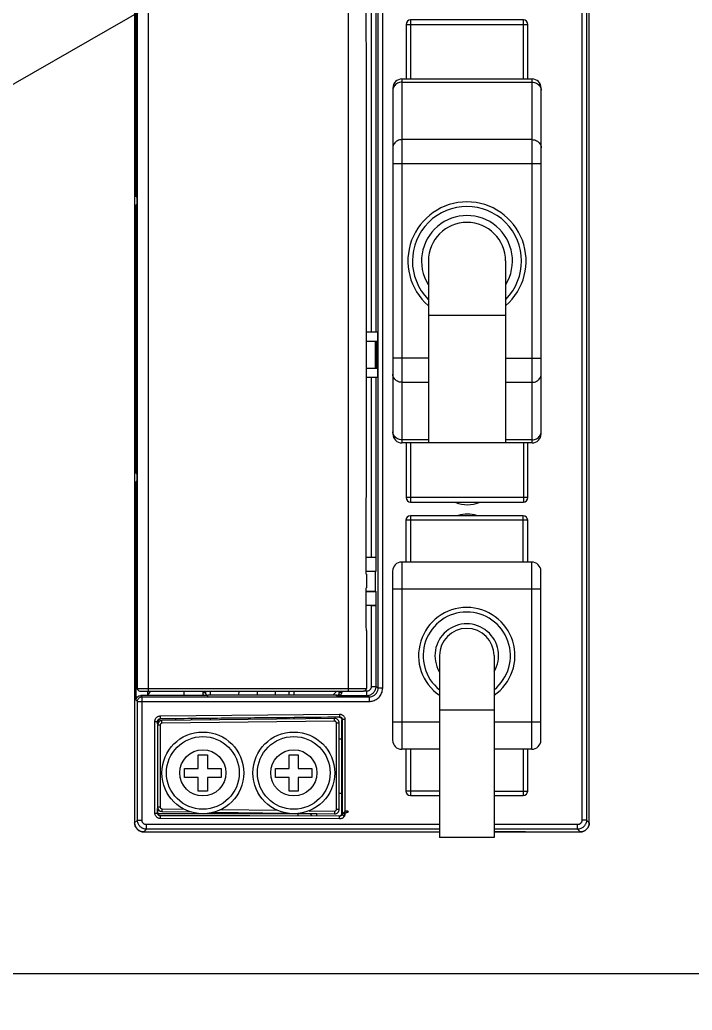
# Model space of a CAD drawing. Header units: millimetres. Extents: x 336 to 12810, y -1577 to 4105.
# Drawn here: x 7579.5 to 7653.4, y 3815.4 to 3924.3 of the extents above; entities that cross this region are included whole.
import ezdxf

# ---------------------------------------------------------------- set-up
doc = ezdxf.new("R2010")
doc.units = ezdxf.units.MM

msp = doc.modelspace()

# ---------------------------------------------------------------- linework, layer by layer
at = {"color": 2}
msp.add_line((6148.29, 3097.062), (7905.608, 4104.721), dxfattribs=at)
at = {"color": 7, "linetype": 'Continuous'}
for p, q in [((7592.084, 3994.873), (7592.084, 3835.978)), ((7642.084, 3835.979), (7642.084, 3994.873)), ((7641.279, 3961.738), (7641.279, 3836.284)), ((7641.779, 3961.255), (7641.779, 3836.284)), ((7592.369, 3943.179), (7592.369, 3850.779)), ((7593.569, 3943.479), (7593.569, 3850.479)), ((7615.569, 3943.479), (7615.569, 3850.479)), ((7618.864, 3850.838), (7618.864, 3943.119)), ((7619.364, 3850.838), (7619.364, 3943.119)), ((7592.248, 3904.88), (7592.248, 3938.643)), ((7617.538, 3922.258), (7617.538, 3930.329)), ((7617.542, 3922.27), (7617.542, 3930.329)), ((7618.101, 3928.471), (7618.101, 3889.979)), ((7618.601, 3928.479), (7618.601, 3889.979)), ((7622.434, 3924.329), (7622.434, 3917.829)), ((7634.834, 3924.329), (7622.434, 3924.329)), ((7634.834, 3917.829), (7634.834, 3924.329)), ((7621.934, 3923.829), (7635.334, 3923.829)), ((7621.934, 3923.829), (7621.934, 3917.829)), ((7635.334, 3917.829), (7635.334, 3923.829)), ((7617.538, 3922.258), (7617.542, 3922.271)), ((7617.569, 3871.999), (7617.569, 3921.658)), ((7621.484, 3917.829), (7621.484, 3877.779)), ((7621.484, 3917.829), (7635.784, 3917.829)), ((7635.784, 3877.779), (7635.784, 3917.829)), ((7620.484, 3916.829), (7620.484, 3878.779)), ((7621.484, 3917.471), (7635.784, 3917.471)), ((7636.784, 3878.779), (7636.784, 3916.829)), ((7635.784, 3911.153), (7621.484, 3911.153)), ((7636.784, 3908.51), (7620.484, 3908.51)), ((7592.248, 3904.88), (7592.311, 3904.817)), ((7592.311, 3904.817), (7592.311, 3904.04)), ((7592.311, 3904.04), (7592.25, 3903.979)), ((7592.25, 3902.344), (7592.25, 3903.979)), ((7592.369, 3902.464), (7592.248, 3902.343)), ((7592.248, 3874.43), (7592.248, 3902.343)), ((7624.384, 3897.804), (7624.384, 3877.804)), ((7632.884, 3897.804), (7632.884, 3877.804)), ((7632.884, 3891.804), (7624.384, 3891.804)), ((7618.794, 3889.979), (7617.569, 3889.979)), ((7618.794, 3889.979), (7618.794, 3888.979)), ((7617.569, 3888.979), (7618.794, 3888.979)), ((7618.524, 3888.979), (7618.524, 3885.979)), ((7618.724, 3885.979), (7618.724, 3888.979)), ((7624.384, 3887.097), (7620.484, 3887.097)), ((7632.884, 3887.097), (7636.784, 3887.097)), ((7618.794, 3885.979), (7617.569, 3885.979)), ((7618.794, 3885.979), (7618.794, 3884.979)), ((7618.794, 3884.979), (7617.569, 3884.979)), ((7618.101, 3884.979), (7618.101, 3865.191)), ((7618.601, 3884.979), (7618.601, 3865.183)), ((7621.484, 3884.454), (7624.384, 3884.454)), ((7632.884, 3884.454), (7635.784, 3884.454)), ((7624.384, 3878.136), (7621.484, 3878.136)), ((7635.784, 3877.779), (7621.484, 3877.779)), ((7621.934, 3877.779), (7621.934, 3871.779)), ((7622.434, 3877.779), (7622.434, 3871.279)), ((7632.884, 3877.804), (7624.384, 3877.804)), ((7635.784, 3878.136), (7632.884, 3878.136)), ((7634.834, 3877.779), (7634.834, 3871.279)), ((7635.334, 3871.779), (7635.334, 3877.779)), ((7592.084, 3876.479), (7592.123, 3876.479)), ((7592.123, 3867.479), (7592.123, 3876.479)), ((7592.248, 3874.43), (7592.311, 3874.367)), ((7592.311, 3874.367), (7592.311, 3873.59)), ((7592.311, 3873.59), (7592.25, 3873.529)), ((7592.25, 3871.894), (7592.25, 3873.529)), ((7592.369, 3872.014), (7592.248, 3871.893)), ((7592.248, 3853.979), (7592.248, 3871.893)), ((7635.334, 3871.779), (7621.934, 3871.779)), ((7617.538, 3863.329), (7617.538, 3871.399)), ((7617.542, 3871.387), (7617.538, 3871.399)), ((7617.542, 3863.329), (7617.542, 3871.387)), ((7622.434, 3871.279), (7634.834, 3871.279)), ((7634.809, 3869.779), (7622.409, 3869.779)), ((7622.409, 3869.779), (7622.409, 3864.679)), ((7634.809, 3864.679), (7634.809, 3869.779)), ((7635.309, 3869.279), (7621.909, 3869.279)), ((7621.909, 3869.279), (7621.909, 3864.679)), ((7635.309, 3864.679), (7635.309, 3869.279)), ((7592.084, 3867.479), (7592.123, 3867.479)), ((7618.101, 3865.191), (7617.542, 3865.191)), ((7618.601, 3865.183), (7618.64, 3865.163)), ((7618.64, 3865.163), (7617.542, 3865.163)), ((7618.64, 3863.669), (7618.64, 3865.163)), ((7621.459, 3864.679), (7621.459, 3844.079)), ((7635.759, 3864.679), (7621.459, 3864.679)), ((7635.759, 3844.079), (7635.759, 3864.679)), ((7617.538, 3863.329), (7617.569, 3863.329)), ((7617.542, 3863.669), (7618.64, 3863.669)), ((7618.584, 3863.641), (7617.542, 3863.641)), ((7617.569, 3863.329), (7617.569, 3861.829)), ((7618.584, 3863.641), (7618.64, 3863.669)), ((7618.584, 3861.441), (7618.584, 3863.641)), ((7620.459, 3863.679), (7620.459, 3845.079)), ((7636.759, 3845.079), (7636.759, 3863.679)), ((7617.538, 3861.829), (7617.569, 3861.829)), ((7617.538, 3857.758), (7617.538, 3861.829)), ((7617.542, 3857.77), (7617.542, 3861.829)), ((7618.584, 3861.441), (7617.542, 3861.441)), ((7618.64, 3861.413), (7617.542, 3861.413)), ((7618.584, 3861.441), (7618.64, 3861.413)), ((7618.64, 3859.919), (7618.64, 3861.413)), ((7636.759, 3861.679), (7620.459, 3861.679)), ((7617.542, 3859.919), (7618.64, 3859.919)), ((7618.101, 3859.891), (7617.542, 3859.891)), ((7618.101, 3859.891), (7618.101, 3850.97)), ((7618.601, 3859.899), (7618.64, 3859.919)), ((7618.601, 3859.899), (7618.601, 3850.97)), ((7617.538, 3857.758), (7617.542, 3857.771)), ((7617.569, 3857.158), (7617.569, 3850.779)), ((7625.609, 3854.379), (7625.609, 3834.379)), ((7631.609, 3854.379), (7631.609, 3834.379)), ((7592.369, 3853.979), (7592.248, 3853.979)), ((7592.25, 3849.479), (7592.25, 3853.979)), ((7592.369, 3850.779), (7617.569, 3850.779)), ((7592.669, 3850.479), (7617.269, 3850.479)), ((7592.75, 3849.979), (7592.89, 3849.839)), ((7599.662, 3849.979), (7592.75, 3849.979)), ((7593.484, 3850.479), (7593.484, 3849.979)), ((7593.797, 3850.479), (7593.484, 3849.979)), ((7597.484, 3850.479), (7597.484, 3849.979)), ((7599.579, 3850.479), (7599.579, 3850.284)), ((7599.879, 3850.284), (7599.579, 3850.284)), ((7599.879, 3850.479), (7599.879, 3850.284)), ((7614.322, 3850.017), (7600.146, 3850.017)), ((7600.179, 3849.984), (7600.146, 3850.017)), ((7600.384, 3850.479), (7600.384, 3850.017)), ((7603.497, 3850.017), (7603.603, 3850.479)), ((7605.584, 3850.017), (7605.584, 3850.479)), ((7607.584, 3850.017), (7607.584, 3850.479)), ((7609.084, 3850.017), (7609.084, 3850.479)), ((7609.584, 3850.479), (7609.584, 3850.017)), ((7613.873, 3850.017), (7614.334, 3850.479)), ((7614.275, 3849.97), (7614.322, 3850.017)), ((7617.601, 3849.97), (7614.275, 3849.97)), ((7617.601, 3850.47), (7617.269, 3850.47)), ((7617.601, 3850.47), (7617.601, 3849.97)), ((7617.864, 3849.839), (7617.601, 3849.97)), ((7618.101, 3850.97), (7618.601, 3850.97)), ((7618.864, 3850.838), (7618.601, 3850.97)), ((7618.864, 3850.838), (7619.364, 3850.838)), ((7592.25, 3849.479), (7592.39, 3849.339)), ((7592.39, 3849.339), (7617.864, 3849.339)), ((7592.39, 3836.284), (7592.39, 3849.339)), ((7592.89, 3849.839), (7617.864, 3849.839)), ((7592.89, 3849.839), (7592.89, 3836.284)), ((7617.864, 3849.839), (7617.864, 3849.339)), ((7594.907, 3847.753), (7614.612, 3847.947)), ((7594.907, 3847.753), (7594.909, 3847.453)), ((7614.612, 3847.947), (7614.614, 3847.647)), ((7631.609, 3848.379), (7625.609, 3848.379)), ((7594.313, 3847.153), (7594.612, 3847.153)), ((7594.313, 3837.056), (7594.313, 3847.153)), ((7594.884, 3846.735), (7594.584, 3846.735)), ((7594.584, 3846.735), (7594.584, 3837.722)), ((7594.612, 3846.878), (7594.612, 3847.153)), ((7594.646, 3846.961), (7594.646, 3847.12)), ((7594.671, 3846.999), (7594.671, 3847.122)), ((7594.884, 3846.735), (7594.884, 3837.722)), ((7594.909, 3847.453), (7614.614, 3847.647)), ((7614.078, 3847.472), (7595.078, 3847.235)), ((7595.082, 3846.935), (7595.078, 3847.235)), ((7614.082, 3847.172), (7595.082, 3846.935)), ((7596.584, 3847.436), (7596.584, 3847.254)), ((7598.384, 3847.276), (7598.384, 3847.453)), ((7600.384, 3847.473), (7600.384, 3847.301)), ((7609.084, 3847.41), (7609.084, 3847.558)), ((7609.584, 3847.562), (7609.584, 3847.416)), ((7611.293, 3847.437), (7611.436, 3847.58)), ((7612.009, 3847.446), (7612.15, 3847.587)), ((7614.082, 3847.172), (7614.078, 3847.472)), ((7614.284, 3837.485), (7614.284, 3846.972)), ((7614.284, 3846.972), (7614.584, 3846.972)), ((7614.584, 3837.485), (7614.584, 3846.972)), ((7614.884, 3847.314), (7614.917, 3847.347)), ((7614.884, 3837.029), (7614.884, 3847.303)), ((7614.917, 3847.347), (7614.917, 3837.008)), ((7615.217, 3847.347), (7614.917, 3847.347)), ((7615.217, 3847.347), (7615.217, 3837.008)), ((7625.609, 3847.079), (7620.459, 3847.079)), ((7636.759, 3847.079), (7631.609, 3847.079)), ((7614.584, 3845.229), (7614.884, 3845.229)), ((7599.084, 3841.979), (7599.084, 3843.479)), ((7599.084, 3843.479), (7600.084, 3843.479)), ((7600.084, 3843.479), (7600.084, 3841.979)), ((7609.084, 3841.979), (7609.084, 3843.479)), ((7609.084, 3843.479), (7610.084, 3843.479)), ((7610.084, 3843.479), (7610.084, 3841.979)), ((7625.609, 3844.079), (7621.459, 3844.079)), ((7621.909, 3844.079), (7621.909, 3839.479)), ((7622.409, 3844.079), (7622.409, 3838.979)), ((7635.759, 3844.079), (7631.609, 3844.079)), ((7634.809, 3844.079), (7634.809, 3838.979)), ((7635.309, 3839.479), (7635.309, 3844.079)), ((7597.584, 3840.979), (7597.584, 3841.979)), ((7597.584, 3841.979), (7599.084, 3841.979)), ((7600.084, 3841.979), (7601.584, 3841.979)), ((7601.584, 3841.979), (7601.584, 3840.979)), ((7607.584, 3840.979), (7607.584, 3841.979)), ((7607.584, 3841.979), (7609.084, 3841.979)), ((7610.084, 3841.979), (7611.584, 3841.979)), ((7611.584, 3841.979), (7611.584, 3840.979)), ((7599.084, 3840.979), (7597.584, 3840.979)), ((7599.084, 3839.479), (7599.084, 3840.979)), ((7600.084, 3840.979), (7600.084, 3839.479)), ((7601.584, 3840.979), (7600.084, 3840.979)), ((7609.084, 3840.979), (7607.584, 3840.979)), ((7609.084, 3839.479), (7609.084, 3840.979)), ((7610.084, 3840.979), (7610.084, 3839.479)), ((7611.584, 3840.979), (7610.084, 3840.979)), ((7600.084, 3839.479), (7599.084, 3839.479)), ((7610.084, 3839.479), (7609.084, 3839.479)), ((7614.884, 3839.229), (7614.584, 3839.229)), ((7625.609, 3839.479), (7621.909, 3839.479)), ((7631.609, 3839.479), (7635.309, 3839.479)), ((7622.409, 3838.979), (7625.609, 3838.979)), ((7631.609, 3838.979), (7634.809, 3838.979)), ((7594.313, 3837.056), (7594.612, 3837.056)), ((7594.884, 3837.722), (7594.584, 3837.722)), ((7594.612, 3837.056), (7594.612, 3837.579)), ((7594.646, 3837.089), (7594.646, 3837.496)), ((7594.646, 3837.089), (7594.647, 3837.493)), ((7612.084, 3836.979), (7594.675, 3836.979)), ((7595.082, 3837.522), (7595.078, 3837.222)), ((7595.078, 3837.222), (7598.288, 3837.182)), ((7595.082, 3837.522), (7597.52, 3837.492)), ((7600.779, 3837.151), (7608.856, 3837.05)), ((7600.884, 3837.15), (7600.884, 3837.079)), ((7600.884, 3837.079), (7606.084, 3837.079)), ((7601.544, 3837.442), (7607.787, 3837.364)), ((7601.705, 3836.979), (7601.815, 3837.079)), ((7605.052, 3837.098), (7605.052, 3836.979)), ((7605.084, 3837.097), (7605.084, 3836.979)), ((7608.497, 3837.055), (7608.524, 3837.024)), ((7610.084, 3836.747), (7610.084, 3836.979)), ((7610.2, 3837.033), (7614.078, 3836.985)), ((7611.291, 3837.32), (7614.082, 3837.285)), ((7611.62, 3836.743), (7611.384, 3836.979)), ((7611.791, 3836.979), (7611.791, 3837.013)), ((7612.084, 3837.01), (7612.084, 3836.742)), ((7614.082, 3837.285), (7614.078, 3836.985)), ((7614.284, 3837.485), (7614.584, 3837.485)), ((7614.917, 3837.008), (7614.884, 3837.041)), ((7615.217, 3837.008), (7614.917, 3837.008)), ((7615.621, 3837.179), (7615.489, 3837.311)), ((7592.39, 3836.284), (7592.084, 3835.978)), ((7592.39, 3836.284), (7592.89, 3836.284)), ((7625.609, 3835.784), (7593.39, 3835.784)), ((7593.39, 3835.284), (7593.39, 3835.784)), ((7594.911, 3836.456), (7594.912, 3836.756)), ((7614.616, 3836.408), (7594.911, 3836.456)), ((7594.945, 3836.789), (7594.912, 3836.756)), ((7614.617, 3836.708), (7594.912, 3836.756)), ((7614.584, 3836.735), (7594.945, 3836.789)), ((7614.617, 3836.708), (7614.583, 3836.741)), ((7614.616, 3836.408), (7614.617, 3836.708)), ((7614.98, 3836.82), (7615.122, 3836.679)), ((7640.779, 3835.784), (7631.609, 3835.784)), ((7640.779, 3835.284), (7640.779, 3835.784)), ((7641.779, 3836.284), (7641.279, 3836.284)), ((7641.779, 3836.284), (7642.084, 3835.978)), ((7593.39, 3835.284), (7593.084, 3834.979)), ((7593.084, 3834.979), (7625.609, 3834.979)), ((7625.609, 3835.284), (7593.39, 3835.284)), ((7640.779, 3835.284), (7631.609, 3835.284)), ((7631.609, 3835.017), (7635.084, 3835.017)), ((7631.609, 3834.979), (7641.084, 3834.979)), ((7635.084, 3834.979), (7635.084, 3835.017)), ((7640.779, 3835.284), (7641.084, 3834.979)), ((7631.609, 3834.379), (7625.609, 3834.379))]:
    msp.add_line(p, q, dxfattribs=at)
msp.add_line((7368.84, 3819.412), (7788.849, 3819.412))
for centre, radius in [((7599.584, 3841.479), 4.5), ((7609.584, 3841.479), 4.5), ((7599.584, 3841.479), 4), ((7609.584, 3841.479), 4), ((7599.584, 3841.479), 2.537), ((7609.584, 3841.479), 2.537)]:
    msp.add_circle(centre, radius, dxfattribs=at)
for centre, radius, start, end in [((7622.434, 3923.829), 0.5, 90, 180), ((7634.834, 3923.829), 0.5, 0, 90), ((7621.484, 3916.829), 1, 90, 180), ((7635.784, 3916.829), 1, 0, 90), ((7628.634, 3897.804), 6.5, 311.03496, 228.96504), ((7628.634, 3897.804), 6, 315.2713, 224.72879), ((7628.634, 3897.804), 5, 328.70037, 211.29963), ((7628.634, 3897.804), 4.25, 0, 180), ((7621.484, 3878.779), 1, 180, 270), ((7635.784, 3878.779), 1, 270, 0), ((7622.434, 3871.779), 0.5, 180, 270), ((7634.834, 3871.779), 0.5, 270, 0), ((7628.684, 3874.304), 3.317, 247.10304, 292.90247), ((7622.409, 3869.279), 0.5, 90, 180), ((7628.684, 3866.629), 3.317, 72.26015, 107.76051), ((7634.809, 3869.279), 0.5, 0, 90), ((7621.459, 3863.679), 1, 90, 180), ((7635.759, 3863.679), 1, 0, 90), ((7628.609, 3854.379), 5.3, 304.6163, 235.37235), ((7628.609, 3854.379), 4.8, 308.77013, 231.25459), ((7628.609, 3854.379), 3.5, 329.56273, 210.43727), ((7628.609, 3854.379), 3, 0, 180), ((7592.669, 3850.779), 0.3, 180, 270), ((7617.269, 3850.779), 0.3, 270, 0), ((7595.084, 3846.735), 0.5, 90.71616, 180), ((7595.084, 3846.735), 0.2, 90.71616, 180), ((7614.084, 3846.972), 0.5, 0, 90.71616), ((7614.084, 3846.972), 0.2, 0, 90.71616), ((7621.459, 3845.079), 1, 180, 270), ((7635.759, 3845.079), 1, 270, 0), ((7622.409, 3839.479), 0.5, 180, 270), ((7634.809, 3839.479), 0.5, 270, 0), ((7595.084, 3837.722), 0.5, 180, 269.28384), ((7595.084, 3837.722), 0.2, 180, 269.28384), ((7600.884, 3837.579), 0.5, 246.36286, 270), ((7614.084, 3837.485), 0.5, 269.28384, 0), ((7614.084, 3837.485), 0.2, 269.28384, 0), ((7593.084, 3835.979), 1, 180, 270), ((7641.084, 3835.979), 1, 270, 0)]:
    msp.add_arc(centre, radius, start, end, dxfattribs=at)
for points, start_tangent, end_tangent in [([(7617.569, 3921.658), (7617.561, 3921.97), (7617.538, 3922.258)], (-0.0000029, 1), (-0.1048733, 0.9944856)), ([(7617.544, 3922.258), (7617.542, 3922.272)], (-0.0854524, 0.9963423), (-0.0874217, 0.9961714)), ([(7617.569, 3921.657), (7617.567, 3921.819), (7617.554, 3922.12), (7617.544, 3922.258)], (0.0000387, 1), (-0.0854524, 0.9963423)), ([(7620.518, 3916.818), (7620.484, 3916.59)], (-0.2906709, -0.9568231), (0, -1)), ([(7621.484, 3917.471), (7621.225, 3917.441), (7620.984, 3917.353), (7620.777, 3917.213), (7620.618, 3917.031), (7620.518, 3916.818)], (-1, 0), (-0.2906709, -0.9568231)), ([(7635.784, 3917.471), (7636.043, 3917.441), (7636.284, 3917.353), (7636.491, 3917.213), (7636.65, 3917.031), (7636.75, 3916.818)], (1, 0), (0.2906708, -0.9568231)), ([(7636.75, 3916.818), (7636.784, 3916.59)], (0.2906708, -0.9568231), (0, -1)), ([(7621.484, 3911.153), (7621.225, 3911.123), (7620.984, 3911.035), (7620.777, 3910.895), (7620.618, 3910.712), (7620.518, 3910.5), (7620.484, 3910.272)], (-1, 0), (0, -1)), ([(7635.784, 3911.153), (7636.043, 3911.123), (7636.284, 3911.035), (7636.491, 3910.895), (7636.65, 3910.712), (7636.75, 3910.5), (7636.784, 3910.272)], (1, 0), (0, -1)), ([(7592.248, 3904.88), (7592.288, 3905.03), (7592.364, 3905.117)], (0, 1), (0.7901736, 0.612883)), ([(7592.365, 3904.988), (7592.351, 3904.967), (7592.311, 3904.817)], (-0.5690217, -0.8223225), (-0.0003046, -1)), ([(7592.311, 3904.817), (7592.356, 3904.816), (7592.369, 3904.817)], (0.9282475, -0.3719631), (0.9996401, 0.0268277)), ([(7592.364, 3903.743), (7592.29, 3903.829), (7592.25, 3903.979)], (-0.7849729, 0.6195301), (0, 1)), ([(7592.369, 3904.04), (7592.335, 3904.041), (7592.311, 3904.04)], (-0.9991369, -0.0415377), (-0.9292574, -0.369433)), ([(7592.365, 3903.869), (7592.351, 3903.89), (7592.311, 3904.04)], (-0.5690216, 0.8223226), (-0.0003046, 1)), ([(7621.484, 3884.454), (7621.225, 3884.485), (7620.984, 3884.573), (7620.777, 3884.712), (7620.618, 3884.895), (7620.518, 3885.107), (7620.484, 3885.335)], (-1, 0), (0, 1)), ([(7635.784, 3884.454), (7636.043, 3884.485), (7636.284, 3884.573), (7636.491, 3884.712), (7636.65, 3884.895), (7636.75, 3885.107), (7636.784, 3885.335)], (1, 0), (0, 1)), ([(7621.484, 3878.136), (7621.225, 3878.166), (7620.984, 3878.254), (7620.777, 3878.394), (7620.618, 3878.577), (7620.518, 3878.789), (7620.484, 3879.017)], (-1, 0), (0, 1)), ([(7635.784, 3878.136), (7636.043, 3878.166), (7636.284, 3878.254), (7636.491, 3878.394), (7636.65, 3878.577), (7636.75, 3878.789)], (1, 0), (0.2906709, 0.9568231)), ([(7636.75, 3878.789), (7636.784, 3879.017)], (0.2906709, 0.9568231), (0, 1)), ([(7592.248, 3874.43), (7592.288, 3874.58), (7592.364, 3874.667)], (0, 1), (0.7901736, 0.612883)), ([(7592.365, 3874.538), (7592.351, 3874.517), (7592.311, 3874.367)], (-0.5690217, -0.8223225), (-0.0003046, -1)), ([(7592.311, 3874.367), (7592.356, 3874.366), (7592.369, 3874.367)], (0.9282475, -0.3719631), (0.9996401, 0.0268277)), ([(7592.364, 3873.293), (7592.29, 3873.379), (7592.25, 3873.529)], (-0.7849729, 0.6195301), (0, 1)), ([(7592.369, 3873.59), (7592.335, 3873.591), (7592.311, 3873.59)], (-0.9991369, -0.0415377), (-0.9292574, -0.369433)), ([(7592.365, 3873.419), (7592.351, 3873.44), (7592.311, 3873.59)], (-0.5690216, 0.8223226), (-0.0003046, 1)), ([(7617.538, 3871.399), (7617.561, 3871.691), (7617.569, 3871.999)], (0.1048684, 0.9944861), (0.0001261, 1)), ([(7617.544, 3871.399), (7617.553, 3871.525), (7617.567, 3871.826), (7617.569, 3871.999)], (0.085413, 0.9963456), (0.000108, 1)), ([(7617.542, 3871.385), (7617.544, 3871.399)], (0.0873967, 0.9961736), (0.085413, 0.9963456)), ([(7618.601, 3865.183), (7618.558, 3865.186), (7618.449, 3865.189), (7618.289, 3865.19), (7618.101, 3865.191)], (-0.8944817, 0.4471046), (-1, 0)), ([(7618.101, 3859.891), (7618.289, 3859.892), (7618.449, 3859.894), (7618.558, 3859.896), (7618.601, 3859.899)], (1, 0), (0.8944817, 0.4471046)), ([(7617.569, 3857.158), (7617.561, 3857.47), (7617.538, 3857.758)], (-0.0000029, 1), (-0.1048733, 0.9944856)), ([(7617.544, 3857.758), (7617.542, 3857.772)], (-0.0854524, 0.9963423), (-0.0874217, 0.9961714)), ([(7617.569, 3857.157), (7617.567, 3857.319), (7617.554, 3857.62), (7617.544, 3857.758)], (0.0000387, 1), (-0.0854524, 0.9963423)), ([(7592.25, 3849.479), (7592.288, 3849.67), (7592.396, 3849.832), (7592.559, 3849.941), (7592.75, 3849.979)], (0, 1), (1, 0)), ([(7599.579, 3850.284), (7599.583, 3850.215), (7599.596, 3850.141), (7599.622, 3850.061)], (0.0000101, -1), (0.371418, -0.9284658)), ([(7599.622, 3850.061), (7599.662, 3849.979)], (0.371418, -0.9284658), (0.5089078, -0.8608211)), ([(7599.844, 3849.979), (7599.662, 3849.979)], (-0.9999728, -0.0073716), (-1, 0.0000003)), ([(7600.179, 3849.984), (7600.017, 3849.981), (7599.844, 3849.979)], (-0.9998474, -0.017468), (-0.9999728, -0.0073716)), ([(7599.879, 3850.284), (7599.881, 3850.248), (7599.889, 3850.208), (7599.903, 3850.166)], (0.0003111, -1), (0.3949433, -0.9187055)), ([(7599.903, 3850.166), (7599.927, 3850.122), (7599.96, 3850.079), (7599.967, 3850.072)], (0.3949433, -0.9187055), (0.706504, -0.707709)), ([(7599.934, 3850.105), (7599.996, 3850.057)], (0.7071068, -0.7071068), (0.867064, -0.4981968)), ([(7599.967, 3850.072), (7600.004, 3850.04), (7600.057, 3850.01), (7600.116, 3849.99), (7600.179, 3849.984)], (0.706504, -0.707709), (1, -0.0002622)), ([(7599.996, 3850.057), (7600.146, 3850.017)], (0.867064, -0.4981968), (1, 0)), ([(7609.084, 3850.229), (7609.125, 3850.426)], (0, 1), (0.3935544, 0.9193013)), ([(7614.275, 3849.97), (7614.38, 3849.977), (7614.472, 3849.992), (7614.553, 3850.014), (7614.623, 3850.041), (7614.684, 3850.071), (7614.736, 3850.104), (7614.78, 3850.139), (7614.816, 3850.175)], (0.9999233, 0.0123824), (0.6543562, 0.7561865)), ([(7614.322, 3850.017), (7614.472, 3850.057), (7614.494, 3850.07)], (1, 0), (0.8219276, 0.569592)), ([(7614.497, 3850.067), (7614.511, 3850.082), (7614.533, 3850.11), (7614.551, 3850.14)], (0.7066914, 0.7075219), (0.4797745, 0.8773918)), ([(7614.551, 3850.14), (7614.566, 3850.17), (7614.577, 3850.203), (7614.586, 3850.241)], (0.4797745, 0.8773918), (0.152666, 0.9882778)), ([(7614.586, 3850.241), (7614.589, 3850.284)], (0.152666, 0.9882778), (0.0086662, 0.9999624)), ([(7614.589, 3850.284), (7614.628, 3850.319), (7614.738, 3850.345)], (-0.0726916, 0.9973545), (0.9937509, 0.1116207)), ([(7614.589, 3850.38), (7614.589, 3850.47)], (0.0019762, 0.999998), (-0.0000047, 1)), ([(7614.589, 3850.284), (7614.589, 3850.38)], (0.004175, 0.9999913), (0.0019762, 0.999998)), ([(7614.738, 3850.345), (7614.889, 3850.353)], (0.9937509, 0.1116207), (0.9999922, -0.0039524)), ([(7614.816, 3850.175), (7614.844, 3850.213)], (0.6543562, 0.7561865), (0.5463375, 0.8375651)), ([(7614.844, 3850.213), (7614.867, 3850.254), (7614.883, 3850.3), (7614.889, 3850.353)], (0.5463375, 0.8375651), (0.0067909, 0.9999769)), ([(7614.889, 3850.353), (7614.889, 3850.414), (7614.889, 3850.47)], (0.0066835, 0.9999777), (0.0000004, 1)), ([(7618.601, 3850.97), (7618.593, 3850.84), (7618.568, 3850.716), (7618.527, 3850.592), (7618.466, 3850.469), (7618.384, 3850.347), (7618.275, 3850.231), (7618.138, 3850.127), (7617.975, 3850.043), (7617.793, 3849.989), (7617.601, 3849.97)], (-0.0003135, -1), (-1, -0.0002872)), ([(7618.101, 3850.97), (7618.097, 3850.905), (7618.085, 3850.843), (7618.064, 3850.781), (7618.034, 3850.719), (7617.993, 3850.659), (7617.938, 3850.601), (7617.87, 3850.548), (7617.788, 3850.506), (7617.697, 3850.479), (7617.601, 3850.47)], (-0.0000186, -1), (-1, 0.0000703)), ([(7617.864, 3849.339), (7618.328, 3849.412), (7618.746, 3849.626), (7619.078, 3849.957), (7619.29, 3850.374), (7619.364, 3850.838)], (1, -0.0001157), (0.0000935, 1)), ([(7617.864, 3849.839), (7618.174, 3849.888), (7618.452, 3850.03), (7618.673, 3850.251), (7618.815, 3850.529), (7618.864, 3850.838)], (0.9999999, -0.0003345), (-0.0002775, 1)), ([(7592.39, 3849.339), (7592.4, 3849.437), (7592.433, 3849.541), (7592.495, 3849.645), (7592.591, 3849.74), (7592.723, 3849.81), (7592.89, 3849.839)], (0.0003046, 1), (1, 0.0003046)), ([(7594.313, 3847.153), (7594.319, 3847.243), (7594.343, 3847.34), (7594.386, 3847.441), (7594.453, 3847.539), (7594.543, 3847.626), (7594.652, 3847.693), (7594.775, 3847.737), (7594.907, 3847.753)], (-0.0000028, 1), (0.9999509, 0.0099084)), ([(7614.612, 3847.947), (7614.702, 3847.941), (7614.799, 3847.919), (7614.901, 3847.876), (7615, 3847.809), (7615.089, 3847.718), (7615.158, 3847.608), (7615.202, 3847.482), (7615.217, 3847.347)], (0.9999513, 0.009868), (0.000075, -1)), ([(7594.612, 3847.153), (7594.616, 3847.198), (7594.627, 3847.247), (7594.649, 3847.297), (7594.683, 3847.346), (7594.728, 3847.389), (7594.782, 3847.423), (7594.844, 3847.445), (7594.909, 3847.453)], (-0.0003036, 1), (0.999954, 0.0095902)), ([(7594.646, 3847.12), (7594.685, 3847.269), (7594.794, 3847.379), (7594.953, 3847.42)], (0, 1), (0.9999514, 0.009863)), ([(7594.671, 3847.122), (7594.711, 3847.27), (7594.817, 3847.378)], (0.0024659, 0.999997), (0.8525367, 0.5226673)), ([(7594.817, 3847.378), (7594.922, 3847.417)], (0.8525367, 0.5226673), (0.9886039, 0.1505399)), ([(7594.922, 3847.417), (7594.953, 3847.42)], (0.9886039, 0.1505399), (0.9999565, 0.0093299)), ([(7595.076, 3847.421), (7594.943, 3847.42)], (-0.9999523, -0.0097638), (-0.9999523, -0.0097642)), ([(7614.077, 3847.606), (7608.134, 3847.548), (7601.591, 3847.485), (7595.076, 3847.421)], (-0.9999534, -0.0096531), (-0.9999523, -0.0097638)), ([(7614.578, 3847.611), (7614.077, 3847.606)], (-0.9999535, -0.009648), (-0.9999534, -0.0096531)), ([(7614.578, 3847.611), (7614.735, 3847.569), (7614.849, 3847.451), (7614.884, 3847.314)], (0.9999535, 0.009648), (0.0134265, -0.9999099)), ([(7614.614, 3847.647), (7614.66, 3847.644), (7614.708, 3847.633), (7614.759, 3847.612), (7614.809, 3847.578), (7614.853, 3847.533), (7614.888, 3847.478), (7614.91, 3847.415), (7614.917, 3847.347)], (0.9999482, 0.010174), (-0.0002594, -1)), ([(7594.911, 3836.456), (7594.821, 3836.463), (7594.724, 3836.487), (7594.623, 3836.531), (7594.525, 3836.598), (7594.438, 3836.689), (7594.37, 3836.799), (7594.327, 3836.923), (7594.313, 3837.056)], (-0.999997, 0.0024622), (-0.0000565, 1)), ([(7594.867, 3836.76), (7594.818, 3836.771), (7594.767, 3836.794), (7594.719, 3836.827), (7594.675, 3836.873), (7594.641, 3836.928), (7594.62, 3836.99), (7594.612, 3837.056)], (-0.9882978, 0.1525369), (0.0002678, 1)), ([(7594.646, 3837.087), (7594.686, 3836.94), (7594.795, 3836.83), (7594.945, 3836.789)], (0, -1), (0.999997, -0.0024659)), ([(7614.583, 3836.741), (7614.734, 3836.781), (7614.844, 3836.891), (7614.884, 3837.041)], (0.9999969, -0.0024807), (-0.0000149, 1)), ([(7615.217, 3837.008), (7615.211, 3836.922), (7615.191, 3836.831), (7615.152, 3836.736), (7615.091, 3836.639), (7615.004, 3836.548), (7614.891, 3836.474), (7614.759, 3836.425), (7614.616, 3836.408)], (0.0000117, -1), (-0.9999971, 0.0024111)), ([(7614.917, 3837.008), (7614.914, 3836.965), (7614.904, 3836.919), (7614.885, 3836.872), (7614.854, 3836.823), (7614.811, 3836.778), (7614.754, 3836.741), (7614.688, 3836.716), (7614.617, 3836.708)], (0.0003126, -1), (-0.9999963, 0.002736)), ([(7614.98, 3836.82), (7615.005, 3836.973), (7615.075, 3837.11), (7615.186, 3837.218), (7615.326, 3837.288), (7615.489, 3837.311)], (0, 1), (0.9998529, -0.0171505)), ([(7615.122, 3836.679), (7615.16, 3836.87), (7615.268, 3837.032), (7615.43, 3837.141), (7615.621, 3837.179)], (0, 1), (1, 0)), ([(7593.084, 3834.979), (7592.701, 3835.055), (7592.377, 3835.271), (7592.16, 3835.596), (7592.084, 3835.978)], (-1, 0), (0, 1)), ([(7593.39, 3835.284), (7593.265, 3835.292), (7593.142, 3835.315), (7593.018, 3835.356), (7592.893, 3835.416), (7592.769, 3835.5), (7592.65, 3835.612), (7592.543, 3835.752), (7592.46, 3835.917), (7592.407, 3836.098), (7592.39, 3836.284)], (-1, 0.0001505), (-0.0001497, 1)), ([(7593.39, 3835.784), (7593.327, 3835.788), (7593.266, 3835.8), (7593.204, 3835.82), (7593.141, 3835.85), (7593.079, 3835.892), (7593.02, 3835.948), (7592.966, 3836.018), (7592.925, 3836.1), (7592.898, 3836.191), (7592.89, 3836.284)], (-1, -0.0000037), (0.0000084, 1)), ([(7594.912, 3836.756), (7594.867, 3836.76)], (-0.9999977, 0.0021595), (-0.9882978, 0.1525369)), ([(7641.279, 3836.284), (7641.275, 3836.222), (7641.263, 3836.16), (7641.243, 3836.098), (7641.213, 3836.036), (7641.171, 3835.974), (7641.115, 3835.914), (7641.045, 3835.861), (7640.962, 3835.819), (7640.872, 3835.793), (7640.779, 3835.784)], (0.0000037, -1), (-1, 0.0000084)), ([(7641.779, 3836.284), (7641.771, 3836.159), (7641.747, 3836.037), (7641.707, 3835.913), (7641.647, 3835.788), (7641.563, 3835.663), (7641.451, 3835.544), (7641.311, 3835.438), (7641.146, 3835.354), (7640.965, 3835.302), (7640.779, 3835.284)], (-0.0001505, -1), (-1, -0.0001497)), ([(7642.084, 3835.978), (7642.008, 3835.596), (7641.791, 3835.271), (7641.467, 3835.055), (7641.084, 3834.979)], (0, -1), (-1, 0))]:
    msp.add_spline(points, degree=3, dxfattribs=dict(at, start_tangent=start_tangent, end_tangent=end_tangent))

doc.saveas('drawing.dxf')
